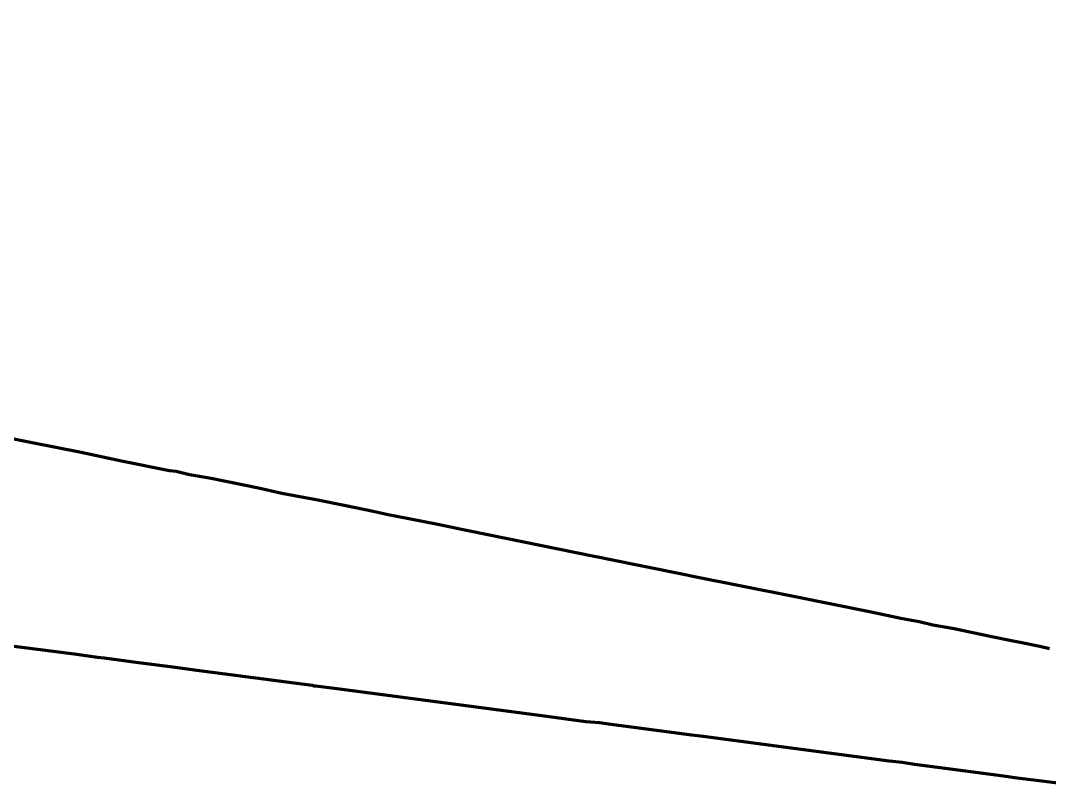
# Model space of a CAD drawing. Header units: metres. Extents: x 599858 to 604937, y 1147506 to 1148114.
# Drawn here: x 602828.33 to 602844.2, y 1147834.08 to 1147845.94 of the extents above; entities that cross this region are included whole.
import ezdxf

# ---------------------------------------------------------------- set-up
doc = ezdxf.new("R2010")
doc.units = ezdxf.units.M
doc.header["$MEASUREMENT"] = 0
doc.linetypes.add('DGN Style 3', pattern=[73.938826, 52.813447, -21.125379])
doc.layers.add('TF_K_RGN_Ledn-_300_2', color=3, linetype='Continuous', lineweight=70)
doc.layers.add('TF_V_---_Ledn-_2', color=140, linetype='DGN Style 3', lineweight=70)

msp = doc.modelspace()

# ---------------------------------------------------------------- linework, layer by layer
at = {"layer": 'TF_K_RGN_Ledn-_300_2', "flags": 128}
msp.add_lwpolyline([(602828.07, 1147836.31), (602829.16, 1147836.17), (602829.52, 1147836.12), (602829.62, 1147836.11), (602830.15, 1147836.04), (602830.68, 1147835.97), (602831.05, 1147835.92), (602832.83, 1147835.69), (602832.85, 1147835.68), (602832.88, 1147835.68), (602833.25, 1147835.63), (602835.71, 1147835.31), (602836.37, 1147835.22), (602837.05, 1147835.13), (602837.26, 1147835.11), (602837.4, 1147835.09), (602838.41, 1147834.96), (602838.68, 1147834.92), (602838.86, 1147834.9), (602841.73, 1147834.52), (602841.93, 1147834.5), (602842.12, 1147834.47), (602842.71, 1147834.39), (602843.49, 1147834.29), (602843.7, 1147834.26), (602844.12, 1147834.21), (602845.15, 1147834.08)], dxfattribs=at)
at = {"layer": 'TF_V_---_Ledn-_2', "flags": 128}
msp.add_lwpolyline([(602801.2, 1147845.94), (602801.151, 1147845.633), (602801.15, 1147845.51), (602801.151, 1147845.415), (602801.16, 1147845.37), (602801.198, 1147845.25), (602801.272, 1147845.117), (602801.375, 1147845.001), (602801.553, 1147844.885), (602801.732, 1147844.831), (602802.078, 1147844.776), (602802.15, 1147844.77), (602802.7, 1147844.65), (602803.37, 1147844.52), (602803.54, 1147844.49), (602803.8, 1147844.43), (602804.47, 1147844.3), (602805.81, 1147844.03), (602806.45, 1147843.9), (602806.96, 1147843.79), (602807.94, 1147843.59), (602808.16, 1147843.55), (602808.57, 1147843.47), (602808.97, 1147843.39), (602809.19, 1147843.34), (602809.47, 1147843.29), (602810.32, 1147843.11), (602810.65, 1147843.05), (602810.85, 1147843.01), (602811.2, 1147842.93), (602812.07, 1147842.76), (602812.3, 1147842.71), (602812.35, 1147842.7), (602812.93, 1147842.59), (602814.27, 1147842.31), (602814.35, 1147842.3), (602814.37, 1147842.29), (602814.47, 1147842.27), (602815.13, 1147842.14), (602815.44, 1147842.08), (602815.67, 1147842.03), (602816.22, 1147841.92), (602817.01, 1147841.76), (602817.2, 1147841.72), (602817.56, 1147841.65), (602817.85, 1147841.59), (602818.29, 1147841.5), (602818.75, 1147841.41), (602819.39, 1147841.28), (602820.24, 1147841.11), (602821.49, 1147840.85), (602821.83, 1147840.78), (602822.66, 1147840.62), (602823.86, 1147840.37), (602824.91, 1147840.16), (602824.97, 1147840.15), (602825.01, 1147840.14), (602825.07, 1147840.13), (602826.2, 1147839.9), (602826.58, 1147839.82), (602827.36, 1147839.67), (602827.97, 1147839.54), (602828.23, 1147839.49), (602828.51, 1147839.43), (602829.27, 1147839.28), (602829.89, 1147839.15), (602830.63, 1147839), (602830.73, 1147838.99), (602830.94, 1147838.94), (602831.27, 1147838.88), (602832, 1147838.73), (602832.36, 1147838.65), (602832.89, 1147838.55), (602833.35, 1147838.46), (602833.77, 1147838.37), (602834, 1147838.32), (602834.11, 1147838.3), (602834.77, 1147838.17), (602835.16, 1147838.09), (602835.26, 1147838.07), (602837.18, 1147837.68), (602837.29, 1147837.66), (602837.31, 1147837.65), (602837.36, 1147837.64), (602838.61, 1147837.39), (602838.7, 1147837.37), (602840.25, 1147837.06), (602841.45, 1147836.82), (602841.91, 1147836.72), (602842.19, 1147836.67), (602842.4, 1147836.62), (602842.73, 1147836.56), (602843.26, 1147836.45), (602843.64, 1147836.37), (602843.75, 1147836.35), (602844.05, 1147836.29), (602844.199, 1147836.256)], dxfattribs=at)

doc.saveas('drawing.dxf')
